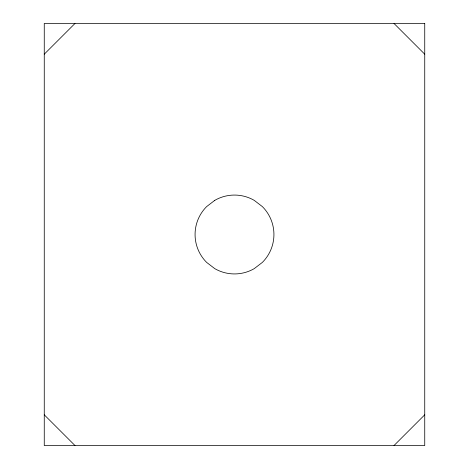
<?xml version="1.0" encoding="UTF-8"?>
<svg xmlns="http://www.w3.org/2000/svg" width="469" height="469" viewBox="0 0 469 469"><rect width="100%" height="100%" fill="white"/><g stroke="black" fill="none" stroke-linecap="round" stroke-linejoin="round"><path stroke-width="0.7" d="M44.262 54.187L75.005 23.45M393.995 445.55L424.738 414.813M393.995 23.45L424.738 54.187M44.262 414.813L75.005 445.55M214.784 200.351L206.618 206.618A39.437 39.437 0 0 0 206.618 262.382L214.784 268.649A39.437 39.437 0 0 0 254.216 268.649L262.382 262.382A39.437 39.437 0 0 0 262.382 206.618L254.216 200.351A39.437 39.437 0 0 0 214.784 200.351M424.738 23.45L44.262 23.45L44.262 445.55L424.738 445.55L424.738 23.45"/></g></svg>
